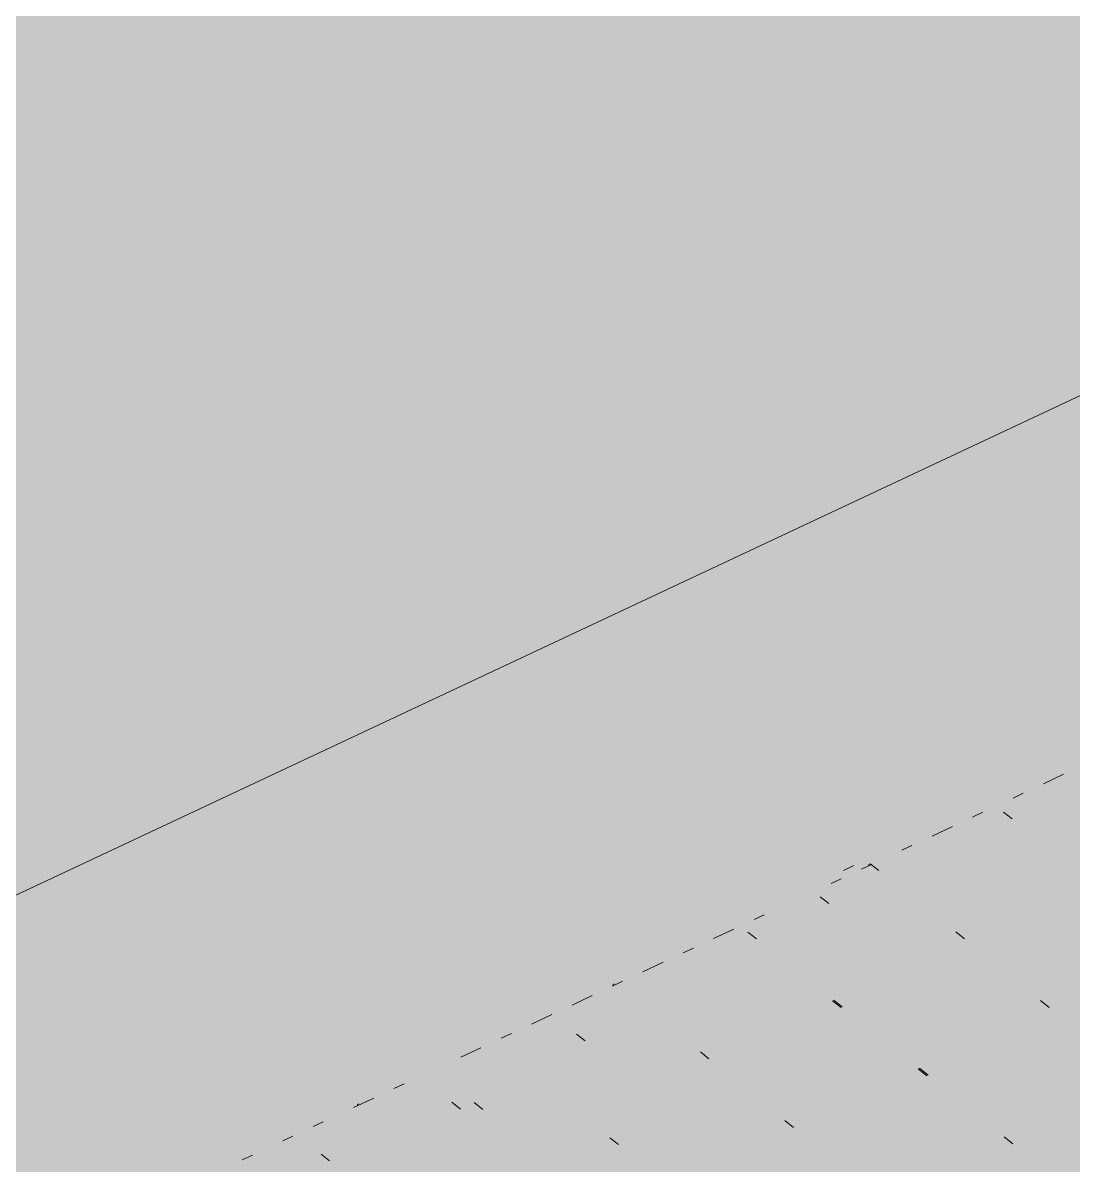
# Paper-space layout '03 3D Building and Roof' of a CAD drawing. Header units: millimetres. Extents: x 5 to 415, y 5 to 292.
# Drawn here: x 211.64 to 217.35, y 238.81 to 245.03 of the extents above; entities that cross this region are included whole.
import ezdxf

# ---------------------------------------------------------------- set-up
doc = ezdxf.new("R2010")
doc.units = ezdxf.units.MM
doc.layers.add('EXISTING', color=7, linetype='Continuous')
doc.layers.add('IMAGES', color=7, linetype='Continuous')

# ---------------------------------------------------------------- blocks, each defined once
blk = doc.blocks.new('SHEET_03')
at = {"layer": 'EXISTING', "color": 250, "lineweight": 9}
for p, q in [((199.3714, 234.5406), (220.1357, 244.2889)), ((217.1907, 240.8864), (217.3007, 240.9381)), ((217.0255, 240.8089), (217.0806, 240.8347)), ((216.8054, 240.7055), (216.8604, 240.7314)), ((217.0198, 240.6953), (216.973, 240.7324)), ((216.5852, 240.6022), (216.6953, 240.6538)), ((216.4201, 240.5246), (216.4752, 240.5505)), ((216.2, 240.4213), (216.255, 240.4471)), ((216.2392, 240.4404), (216.2408, 240.4477)), ((216.2408, 240.4477), (216.2475, 240.4508)), ((216.2942, 240.4137), (216.2475, 240.4508)), ((216.1583, 240.4409), (216.1033, 240.415)), ((216.0349, 240.3438), (216.0899, 240.3696)), ((216.0235, 240.2342), (215.9767, 240.2713)), ((215.6162, 240.1472), (215.6713, 240.1731)), ((215.3961, 240.0439), (215.5062, 240.0956)), ((215.6288, 240.0423), (215.5821, 240.0794)), ((216.7615, 240.043), (216.7148, 240.0801)), ((215.231, 239.9664), (215.286, 239.9922)), ((215.0108, 239.863), (215.1209, 239.9147)), ((214.8457, 239.7855), (214.9008, 239.8113)), ((214.8482, 239.7874), (214.8499, 239.7947)), ((214.8499, 239.7947), (214.8566, 239.7978)), ((214.6256, 239.6821), (214.7356, 239.7338)), ((216.0427, 239.7055), (216.0894, 239.6685)), ((216.0961, 239.6716), (216.0493, 239.7087)), ((217.1753, 239.7062), (217.2221, 239.6691)), ((214.4054, 239.5788), (214.5155, 239.6305)), ((214.2403, 239.5013), (214.2953, 239.5271)), ((214.6507, 239.5241), (214.6974, 239.487)), ((214.0201, 239.3979), (214.1302, 239.4496)), ((215.3705, 239.39), (215.3238, 239.4271)), ((216.5099, 239.3348), (216.5566, 239.2977)), ((216.5633, 239.3009), (216.5166, 239.3379)), ((213.6566, 239.2272), (213.7116, 239.2531)), ((213.4364, 239.1239), (213.5465, 239.1756)), ((213.4573, 239.1344), (213.4589, 239.1417)), ((213.4589, 239.1417), (213.4656, 239.1448)), ((213.9721, 239.1532), (214.0189, 239.1161)), ((214.1406, 239.1142), (214.0939, 239.1513)), ((213.2163, 239.0205), (213.2713, 239.0464)), ((215.7844, 239.0532), (215.8311, 239.0161)), ((213.0511, 238.943), (213.1062, 238.9688)), ((214.8786, 238.923), (214.8319, 238.9601)), ((216.9772, 238.9641), (217.0239, 238.927)), ((212.831, 238.8397), (212.886, 238.8655)), ((213.2597, 238.8711), (213.3064, 238.834))]:
    blk.add_line(p, q, dxfattribs=at)
at = {"layer": 'IMAGES', "color": 7}
for points in [[(161.1693, 245), (220.1583, 245), (161.1693, 245.1667), (220.1583, 245.1667)], [(161.5026, 244.8333), (219.9917, 244.8333), (161.5026, 245), (219.9917, 245)], [(161.8359, 244.6667), (219.9917, 244.6667), (161.8359, 244.8333), (219.9917, 244.8333)], [(162.1692, 244.5), (219.4918, 244.5), (162.1692, 244.6667), (219.4918, 244.6667)], [(162.6691, 244.3333), (218.9919, 244.3333), (162.6691, 244.5), (218.9919, 244.5)], [(163.0023, 244.1667), (218.6586, 244.1667), (163.0023, 244.3333), (218.6586, 244.3333)], [(163.169, 244), (218.492, 244), (163.169, 244.1667), (218.492, 244.1667)], [(163.6689, 243.8333), (218.1587, 243.8333), (163.6689, 244), (218.1587, 244)], [(164.0021, 243.6667), (217.3255, 243.6667), (164.0021, 243.8333), (217.3255, 243.8333)], [(217.3255, 243.6667), (217.4922, 243.6667), (217.3255, 243.8333), (217.4922, 243.8333)], [(164.3354, 243.5), (217.1589, 243.5), (164.3354, 243.6667), (217.1589, 243.6667)], [(217.1589, 243.5), (217.3255, 243.5), (217.1589, 243.6667), (217.3255, 243.6667)], [(217.3255, 243.5), (217.6588, 243.5), (217.3255, 243.6667), (217.6588, 243.6667)], [(164.6687, 243.3333), (216.8256, 243.3333), (164.6687, 243.5), (216.8256, 243.5)], [(216.8256, 243.3333), (217.1589, 243.3333), (216.8256, 243.5), (217.1589, 243.5)], [(217.1589, 243.3333), (217.4922, 243.3333), (217.1589, 243.5), (217.4922, 243.5)], [(165.002, 243.1667), (216.4924, 243.1667), (165.002, 243.3333), (216.4924, 243.3333)], [(216.4924, 243.1667), (216.659, 243.1667), (216.4924, 243.3333), (216.659, 243.3333)], [(216.659, 243.1667), (216.8256, 243.1667), (216.659, 243.3333), (216.8256, 243.3333)], [(216.8256, 243.1667), (216.9923, 243.1667), (216.8256, 243.3333), (216.9923, 243.3333)], [(216.9923, 243.1667), (217.4922, 243.1667), (216.9923, 243.3333), (217.4922, 243.3333)], [(165.3352, 243), (215.9924, 243), (165.3352, 243.1667), (215.9924, 243.1667)], [(215.9924, 243), (216.1591, 243), (215.9924, 243.1667), (216.1591, 243.1667)], [(216.1591, 243), (216.3257, 243), (216.1591, 243.1667), (216.3257, 243.1667)], [(216.3257, 243), (216.4924, 243), (216.3257, 243.1667), (216.4924, 243.1667)], [(216.4924, 243), (216.659, 243), (216.4924, 243.1667), (216.659, 243.1667)], [(216.659, 243), (216.9923, 243), (216.659, 243.1667), (216.9923, 243.1667)], [(216.9923, 243), (217.3255, 243), (216.9923, 243.1667), (217.3255, 243.1667)], [(217.3255, 243), (217.4922, 243), (217.3255, 243.1667), (217.4922, 243.1667)], [(165.6685, 242.8333), (215.8258, 242.8333), (165.6685, 243), (215.8258, 243)], [(215.8258, 242.8333), (215.9924, 242.8333), (215.8258, 243), (215.9924, 243)], [(215.9924, 242.8333), (216.1591, 242.8333), (215.9924, 243), (216.1591, 243)], [(216.1591, 242.8333), (216.3257, 242.8333), (216.1591, 243), (216.3257, 243)], [(216.3257, 242.8333), (216.8256, 242.8333), (216.3257, 243), (216.8256, 243)], [(216.8256, 242.8333), (216.9923, 242.8333), (216.8256, 243), (216.9923, 243)], [(216.9923, 242.8333), (217.1589, 242.8333), (216.9923, 243), (217.1589, 243)], [(217.1589, 242.8333), (217.4922, 242.8333), (217.1589, 243), (217.4922, 243)], [(166.0018, 242.6667), (215.1593, 242.6667), (166.0018, 242.8333), (215.1593, 242.8333)], [(215.1593, 242.6667), (215.3259, 242.6667), (215.1593, 242.8333), (215.3259, 242.8333)], [(215.3259, 242.6667), (215.6592, 242.6667), (215.3259, 242.8333), (215.6592, 242.8333)], [(215.6592, 242.6667), (215.8258, 242.6667), (215.6592, 242.8333), (215.8258, 242.8333)], [(215.8258, 242.6667), (215.9924, 242.6667), (215.8258, 242.8333), (215.9924, 242.8333)], [(215.9924, 242.6667), (216.1591, 242.6667), (215.9924, 242.8333), (216.1591, 242.8333)], [(216.1591, 242.6667), (216.3257, 242.6667), (216.1591, 242.8333), (216.3257, 242.8333)], [(216.3257, 242.6667), (216.4924, 242.6667), (216.3257, 242.8333), (216.4924, 242.8333)], [(216.4924, 242.6667), (216.659, 242.6667), (216.4924, 242.8333), (216.659, 242.8333)], [(216.659, 242.6667), (216.8256, 242.6667), (216.659, 242.8333), (216.8256, 242.8333)], [(216.8256, 242.6667), (217.1589, 242.6667), (216.8256, 242.8333), (217.1589, 242.8333)], [(217.1589, 242.6667), (217.3255, 242.6667), (217.1589, 242.8333), (217.3255, 242.8333)], [(217.3255, 242.6667), (217.6588, 242.6667), (217.3255, 242.8333), (217.6588, 242.8333)], [(166.335, 242.5), (215.1593, 242.5), (166.335, 242.6667), (215.1593, 242.6667)], [(215.1593, 242.3333), (215.3259, 242.3333), (215.1593, 242.6667), (215.3259, 242.6667)], [(215.3259, 242.5), (215.4925, 242.5), (215.3259, 242.6667), (215.4925, 242.6667)], [(215.4925, 242.5), (215.6592, 242.5), (215.4925, 242.6667), (215.6592, 242.6667)], [(215.6592, 242.5), (215.9924, 242.5), (215.6592, 242.6667), (215.9924, 242.6667)], [(215.9924, 242.5), (216.1591, 242.5), (215.9924, 242.6667), (216.1591, 242.6667)], [(216.1591, 242.5), (216.3257, 242.5), (216.1591, 242.6667), (216.3257, 242.6667)], [(216.3257, 242.5), (216.4924, 242.5), (216.3257, 242.6667), (216.4924, 242.6667)], [(216.4924, 242.5), (216.8256, 242.5), (216.4924, 242.6667), (216.8256, 242.6667)], [(216.8256, 242.5), (216.9923, 242.5), (216.8256, 242.6667), (216.9923, 242.6667)], [(216.9923, 242.5), (217.4922, 242.5), (216.9923, 242.6667), (217.4922, 242.6667)], [(166.6683, 242.3333), (214.826, 242.3333), (166.6683, 242.5), (214.826, 242.5)], [(214.826, 242.3333), (214.9926, 242.3333), (214.826, 242.5), (214.9926, 242.5)], [(214.9926, 242.3333), (215.1593, 242.3333), (214.9926, 242.5), (215.1593, 242.5)], [(215.3259, 242.3333), (215.4925, 242.3333), (215.3259, 242.5), (215.4925, 242.5)], [(215.4925, 242.3333), (215.9924, 242.3333), (215.4925, 242.5), (215.9924, 242.5)], [(215.9924, 242.3333), (216.1591, 242.3333), (215.9924, 242.5), (216.1591, 242.5)], [(216.1591, 242.3333), (216.4924, 242.3333), (216.1591, 242.5), (216.4924, 242.5)], [(216.4924, 242.3333), (216.659, 242.3333), (216.4924, 242.5), (216.659, 242.5)], [(216.659, 242.3333), (216.9923, 242.3333), (216.659, 242.5), (216.9923, 242.5)], [(216.9923, 242.3333), (217.1589, 242.3333), (216.9923, 242.5), (217.1589, 242.5)], [(217.1589, 242.3333), (217.3255, 242.3333), (217.1589, 242.5), (217.3255, 242.5)], [(217.3255, 242.1667), (217.4922, 242.1667), (217.3255, 242.5), (217.4922, 242.5)], [(167.0016, 242.1667), (214.1595, 242.1667), (167.0016, 242.3333), (214.1595, 242.3333)], [(214.1595, 242.1667), (214.3261, 242.1667), (214.1595, 242.3333), (214.3261, 242.3333)], [(214.3261, 242.1667), (214.4927, 242.1667), (214.3261, 242.3333), (214.4927, 242.3333)], [(214.4927, 242.1667), (214.6594, 242.1667), (214.4927, 242.3333), (214.6594, 242.3333)], [(214.6594, 242.1667), (214.826, 242.1667), (214.6594, 242.3333), (214.826, 242.3333)], [(214.826, 242.1667), (214.9926, 242.1667), (214.826, 242.3333), (214.9926, 242.3333)], [(214.9926, 242.1667), (215.1593, 242.1667), (214.9926, 242.3333), (215.1593, 242.3333)], [(215.1593, 242.1667), (215.3259, 242.1667), (215.1593, 242.3333), (215.3259, 242.3333)], [(215.3259, 242.1667), (215.4925, 242.1667), (215.3259, 242.3333), (215.4925, 242.3333)], [(215.4925, 242.1667), (215.6592, 242.1667), (215.4925, 242.3333), (215.6592, 242.3333)], [(215.6592, 242.1667), (215.8258, 242.1667), (215.6592, 242.3333), (215.8258, 242.3333)], [(215.8258, 242.1667), (216.1591, 242.1667), (215.8258, 242.3333), (216.1591, 242.3333)], [(216.1591, 242.1667), (216.4924, 242.1667), (216.1591, 242.3333), (216.4924, 242.3333)], [(216.4924, 242.1667), (216.659, 242.1667), (216.4924, 242.3333), (216.659, 242.3333)], [(216.659, 242.1667), (216.9923, 242.1667), (216.659, 242.3333), (216.9923, 242.3333)], [(216.9923, 242.1667), (217.1589, 242.1667), (216.9923, 242.3333), (217.1589, 242.3333)], [(217.1589, 242.1667), (217.3255, 242.1667), (217.1589, 242.3333), (217.3255, 242.3333)], [(167.3349, 242), (213.8262, 242), (167.3349, 242.1667), (213.8262, 242.1667)], [(213.8262, 242), (214.1595, 242), (213.8262, 242.1667), (214.1595, 242.1667)], [(214.1595, 242), (214.3261, 242), (214.1595, 242.1667), (214.3261, 242.1667)], [(214.3261, 242), (214.4927, 242), (214.3261, 242.1667), (214.4927, 242.1667)], [(214.4927, 242), (214.6594, 242), (214.4927, 242.1667), (214.6594, 242.1667)], [(214.6594, 242), (214.9926, 242), (214.6594, 242.1667), (214.9926, 242.1667)], [(214.9926, 242), (215.1593, 242), (214.9926, 242.1667), (215.1593, 242.1667)], [(215.1593, 242), (215.3259, 242), (215.1593, 242.1667), (215.3259, 242.1667)], [(215.3259, 242), (215.4925, 242), (215.3259, 242.1667), (215.4925, 242.1667)], [(215.4925, 242), (215.8258, 242), (215.4925, 242.1667), (215.8258, 242.1667)], [(215.8258, 242), (215.9924, 242), (215.8258, 242.1667), (215.9924, 242.1667)], [(215.9924, 242), (216.3257, 242), (215.9924, 242.1667), (216.3257, 242.1667)], [(216.3257, 242), (216.8256, 242), (216.3257, 242.1667), (216.8256, 242.1667)], [(216.8256, 242), (216.9923, 242), (216.8256, 242.1667), (216.9923, 242.1667)], [(216.9923, 242), (217.3255, 242), (216.9923, 242.1667), (217.3255, 242.1667)], [(217.3255, 242), (217.4922, 242), (217.3255, 242.1667), (217.4922, 242.1667)], [(167.6681, 241.8333), (213.6595, 241.8333), (167.6681, 242), (213.6595, 242)], [(213.6595, 241.8333), (213.9928, 241.8333), (213.6595, 242), (213.9928, 242)], [(213.9928, 241.8333), (214.1595, 241.8333), (213.9928, 242), (214.1595, 242)], [(214.1595, 241.8333), (214.6594, 241.8333), (214.1595, 242), (214.6594, 242)], [(214.6594, 241.8333), (214.826, 241.8333), (214.6594, 242), (214.826, 242)], [(214.826, 241.8333), (214.9926, 241.8333), (214.826, 242), (214.9926, 242)], [(214.9926, 241.8333), (215.1593, 241.8333), (214.9926, 242), (215.1593, 242)], [(215.1593, 241.8333), (215.3259, 241.8333), (215.1593, 242), (215.3259, 242)], [(215.3259, 241.8333), (215.4925, 241.8333), (215.3259, 242), (215.4925, 242)], [(215.4925, 241.8333), (215.6592, 241.8333), (215.4925, 242), (215.6592, 242)], [(215.6592, 241.8333), (215.9924, 241.8333), (215.6592, 242), (215.9924, 242)], [(215.9924, 241.8333), (216.3257, 241.8333), (215.9924, 242), (216.3257, 242)], [(216.3257, 241.8333), (216.4924, 241.8333), (216.3257, 242), (216.4924, 242)], [(216.4924, 241.8333), (216.659, 241.8333), (216.4924, 242), (216.659, 242)], [(216.659, 241.8333), (216.8256, 241.8333), (216.659, 242), (216.8256, 242)], [(216.8256, 241.8333), (218.8253, 241.8333), (216.8256, 242), (218.8253, 242)], [(168.0014, 241.6667), (213.1596, 241.6667), (168.0014, 241.8333), (213.1596, 241.8333)], [(213.1596, 241.6667), (213.3263, 241.6667), (213.1596, 241.8333), (213.3263, 241.8333)], [(213.3263, 241.6667), (213.4929, 241.6667), (213.3263, 241.8333), (213.4929, 241.8333)], [(213.4929, 241.6667), (213.6595, 241.6667), (213.4929, 241.8333), (213.6595, 241.8333)], [(213.6595, 241.6667), (213.8262, 241.6667), (213.6595, 241.8333), (213.8262, 241.8333)], [(213.8262, 241.6667), (214.3261, 241.6667), (213.8262, 241.8333), (214.3261, 241.8333)], [(214.3261, 241.6667), (214.4927, 241.6667), (214.3261, 241.8333), (214.4927, 241.8333)], [(214.4927, 241.6667), (214.6594, 241.6667), (214.4927, 241.8333), (214.6594, 241.8333)], [(214.6594, 241.6667), (214.826, 241.6667), (214.6594, 241.8333), (214.826, 241.8333)], [(214.826, 241.6667), (214.9926, 241.6667), (214.826, 241.8333), (214.9926, 241.8333)], [(214.9926, 241.6667), (215.3259, 241.6667), (214.9926, 241.8333), (215.3259, 241.8333)], [(215.3259, 241.6667), (215.4925, 241.6667), (215.3259, 241.8333), (215.4925, 241.8333)], [(215.4925, 241.6667), (215.9924, 241.6667), (215.4925, 241.8333), (215.9924, 241.8333)], [(215.9924, 241.6667), (216.1591, 241.6667), (215.9924, 241.8333), (216.1591, 241.8333)], [(216.1591, 241.6667), (216.3257, 241.6667), (216.1591, 241.8333), (216.3257, 241.8333)], [(216.3257, 241.6667), (216.4924, 241.6667), (216.3257, 241.8333), (216.4924, 241.8333)], [(216.4924, 241.6667), (216.659, 241.6667), (216.4924, 241.8333), (216.659, 241.8333)], [(216.659, 241.6667), (218.492, 241.6667), (216.659, 241.8333), (218.492, 241.8333)], [(168.3347, 241.5), (212.8264, 241.5), (168.3347, 241.6667), (212.8264, 241.6667)], [(212.8264, 241.5), (212.993, 241.5), (212.8264, 241.6667), (212.993, 241.6667)], [(212.993, 241.5), (213.1596, 241.5), (212.993, 241.6667), (213.1596, 241.6667)], [(213.1596, 241.5), (213.3263, 241.5), (213.1596, 241.6667), (213.3263, 241.6667)], [(213.3263, 241.5), (213.8262, 241.5), (213.3263, 241.6667), (213.8262, 241.6667)], [(213.8262, 241.5), (214.1595, 241.5), (213.8262, 241.6667), (214.1595, 241.6667)], [(214.1595, 241.5), (214.3261, 241.5), (214.1595, 241.6667), (214.3261, 241.6667)], [(214.3261, 241.5), (214.826, 241.5), (214.3261, 241.6667), (214.826, 241.6667)], [(214.826, 241.5), (214.9926, 241.5), (214.826, 241.6667), (214.9926, 241.6667)], [(214.9926, 241.5), (215.1593, 241.5), (214.9926, 241.6667), (215.1593, 241.6667)], [(215.1593, 241.5), (215.4925, 241.5), (215.1593, 241.6667), (215.4925, 241.6667)], [(215.4925, 241.5), (215.6592, 241.5), (215.4925, 241.6667), (215.6592, 241.6667)], [(215.6592, 241.5), (215.9924, 241.5), (215.6592, 241.6667), (215.9924, 241.6667)], [(215.9924, 241.5), (216.1591, 241.5), (215.9924, 241.6667), (216.1591, 241.6667)], [(216.1591, 241.5), (217.9921, 241.5), (216.1591, 241.6667), (217.9921, 241.6667)], [(168.6679, 241.3333), (212.6597, 241.3333), (168.6679, 241.5), (212.6597, 241.5)], [(212.6597, 241.3333), (212.8264, 241.3333), (212.6597, 241.5), (212.8264, 241.5)], [(212.8264, 241.3333), (212.993, 241.3333), (212.8264, 241.5), (212.993, 241.5)], [(212.993, 241.3333), (213.1596, 241.3333), (212.993, 241.5), (213.1596, 241.5)], [(213.1596, 241.3333), (213.8262, 241.3333), (213.1596, 241.5), (213.8262, 241.5)], [(213.8262, 241.3333), (213.9928, 241.3333), (213.8262, 241.5), (213.9928, 241.5)], [(213.9928, 241.3333), (214.3261, 241.3333), (213.9928, 241.5), (214.3261, 241.5)], [(214.3261, 241.3333), (214.4927, 241.3333), (214.3261, 241.5), (214.4927, 241.5)], [(214.4927, 241.3333), (214.826, 241.3333), (214.4927, 241.5), (214.826, 241.5)], [(214.826, 241.3333), (215.1593, 241.3333), (214.826, 241.5), (215.1593, 241.5)], [(215.1593, 241.3333), (215.4925, 241.3333), (215.1593, 241.5), (215.4925, 241.5)], [(215.4925, 241.3333), (215.6592, 241.3333), (215.4925, 241.5), (215.6592, 241.5)], [(215.6592, 241.3333), (215.9924, 241.3333), (215.6592, 241.5), (215.9924, 241.5)], [(215.9924, 241.3333), (217.6588, 241.3333), (215.9924, 241.5), (217.6588, 241.5)], [(169.0012, 241.1667), (212.4931, 241.1667), (169.0012, 241.3333), (212.4931, 241.3333)], [(212.4931, 241.1667), (212.6597, 241.1667), (212.4931, 241.3333), (212.6597, 241.3333)], [(212.6597, 241.1667), (212.8264, 241.1667), (212.6597, 241.3333), (212.8264, 241.3333)], [(212.8264, 241.1667), (212.993, 241.1667), (212.8264, 241.3333), (212.993, 241.3333)], [(212.993, 241.1667), (213.1596, 241.1667), (212.993, 241.3333), (213.1596, 241.3333)], [(213.1596, 241.1667), (213.3263, 241.1667), (213.1596, 241.3333), (213.3263, 241.3333)], [(213.3263, 241.1667), (213.4929, 241.1667), (213.3263, 241.3333), (213.4929, 241.3333)], [(213.4929, 241.1667), (213.6595, 241.1667), (213.4929, 241.3333), (213.6595, 241.3333)], [(213.6595, 241.1667), (213.9928, 241.1667), (213.6595, 241.3333), (213.9928, 241.3333)], [(213.9928, 241.1667), (214.1595, 241.1667), (213.9928, 241.3333), (214.1595, 241.3333)], [(214.1595, 241.1667), (214.4927, 241.1667), (214.1595, 241.3333), (214.4927, 241.3333)], [(214.4927, 241.1667), (215.1593, 241.1667), (214.4927, 241.3333), (215.1593, 241.3333)], [(215.1593, 241.1667), (215.3259, 241.1667), (215.1593, 241.3333), (215.3259, 241.3333)], [(215.3259, 241.1667), (215.4925, 241.1667), (215.3259, 241.3333), (215.4925, 241.3333)], [(215.4925, 241.1667), (217.3255, 241.1667), (215.4925, 241.3333), (217.3255, 241.3333)], [(217.3255, 241.1667), (217.4922, 241.1667), (217.3255, 241.3333), (217.4922, 241.3333)], [(169.5011, 241), (212.1598, 241), (169.5011, 241.1667), (212.1598, 241.1667)], [(212.1598, 241), (212.3265, 241), (212.1598, 241.1667), (212.3265, 241.1667)], [(212.3265, 241), (212.4931, 241), (212.3265, 241.1667), (212.4931, 241.1667)], [(212.4931, 241), (212.8264, 241), (212.4931, 241.1667), (212.8264, 241.1667)], [(212.8264, 241), (212.993, 241), (212.8264, 241.1667), (212.993, 241.1667)], [(212.993, 241), (213.1596, 241), (212.993, 241.1667), (213.1596, 241.1667)], [(213.1596, 241), (213.3263, 241), (213.1596, 241.1667), (213.3263, 241.1667)], [(213.3263, 241), (213.6595, 241), (213.3263, 241.1667), (213.6595, 241.1667)], [(213.6595, 241), (213.8262, 241), (213.6595, 241.1667), (213.8262, 241.1667)], [(213.8262, 241), (214.3261, 241), (213.8262, 241.1667), (214.3261, 241.1667)], [(214.3261, 241), (214.4927, 241), (214.3261, 241.1667), (214.4927, 241.1667)], [(214.4927, 241), (214.6594, 241), (214.4927, 241.1667), (214.6594, 241.1667)], [(214.6594, 241), (214.9926, 241), (214.6594, 241.1667), (214.9926, 241.1667)], [(214.9926, 241), (215.1593, 241), (214.9926, 241.1667), (215.1593, 241.1667)], [(215.1593, 241), (216.9923, 241), (215.1593, 241.1667), (216.9923, 241.1667)], [(216.9923, 241), (217.1589, 241), (216.9923, 241.1667), (217.1589, 241.1667)], [(217.1589, 241), (217.3255, 241), (217.1589, 241.1667), (217.3255, 241.1667)], [(217.3255, 241), (217.4922, 241), (217.3255, 241.1667), (217.4922, 241.1667)], [(169.6678, 240.8333), (211.8266, 240.8333), (169.6678, 241), (211.8266, 241)], [(211.8266, 240.8333), (211.9932, 240.8333), (211.8266, 241), (211.9932, 241)], [(211.9932, 240.8333), (212.1598, 240.8333), (211.9932, 241), (212.1598, 241)], [(212.1598, 240.8333), (212.4931, 240.8333), (212.1598, 241), (212.4931, 241)], [(212.4931, 240.8333), (212.6597, 240.8333), (212.4931, 241), (212.6597, 241)], [(212.6597, 240.8333), (212.8264, 240.8333), (212.6597, 241), (212.8264, 241)], [(212.8264, 240.8333), (212.993, 240.8333), (212.8264, 241), (212.993, 241)], [(212.993, 240.8333), (213.3263, 240.8333), (212.993, 241), (213.3263, 241)], [(213.3263, 240.8333), (213.4929, 240.8333), (213.3263, 241), (213.4929, 241)], [(213.4929, 240.8333), (213.6595, 240.8333), (213.4929, 241), (213.6595, 241)], [(213.6595, 240.8333), (213.8262, 240.8333), (213.6595, 241), (213.8262, 241)], [(213.8262, 240.8333), (214.3261, 240.8333), (213.8262, 241), (214.3261, 241)], [(214.3261, 240.8333), (214.4927, 240.8333), (214.3261, 241), (214.4927, 241)], [(214.4927, 240.8333), (214.6594, 240.8333), (214.4927, 241), (214.6594, 241)], [(214.6594, 240.8333), (214.9926, 240.8333), (214.6594, 241), (214.9926, 241)], [(214.9926, 240.8333), (216.8256, 240.8333), (214.9926, 241), (216.8256, 241)], [(216.8256, 240.8333), (216.9923, 240.8333), (216.8256, 241), (216.9923, 241)], [(216.9923, 240.8333), (217.1589, 240.8333), (216.9923, 241), (217.1589, 241)], [(217.1589, 240.8333), (217.3255, 240.8333), (217.1589, 241), (217.3255, 241)], [(217.3255, 240.6667), (217.4922, 240.6667), (217.3255, 241), (217.4922, 241)], [(211.4933, 240.6667), (211.6599, 240.6667), (211.4933, 240.8333), (211.6599, 240.8333)], [(211.6599, 240.6667), (211.8266, 240.6667), (211.6599, 240.8333), (211.8266, 240.8333)], [(211.8266, 240.6667), (212.1598, 240.6667), (211.8266, 240.8333), (212.1598, 240.8333)], [(212.1598, 240.6667), (212.3265, 240.6667), (212.1598, 240.8333), (212.3265, 240.8333)], [(212.3265, 240.6667), (212.4931, 240.6667), (212.3265, 240.8333), (212.4931, 240.8333)], [(212.4931, 240.6667), (212.6597, 240.6667), (212.4931, 240.8333), (212.6597, 240.8333)], [(212.6597, 240.6667), (212.993, 240.6667), (212.6597, 240.8333), (212.993, 240.8333)], [(212.993, 240.6667), (213.1596, 240.6667), (212.993, 240.8333), (213.1596, 240.8333)], [(213.1596, 240.6667), (213.4929, 240.6667), (213.1596, 240.8333), (213.4929, 240.8333)], [(213.4929, 240.6667), (213.8262, 240.6667), (213.4929, 240.8333), (213.8262, 240.8333)], [(213.8262, 240.6667), (213.9928, 240.6667), (213.8262, 240.8333), (213.9928, 240.8333)], [(213.9928, 240.6667), (214.3261, 240.6667), (213.9928, 240.8333), (214.3261, 240.8333)], [(214.3261, 240.6667), (216.1591, 240.6667), (214.3261, 240.8333), (216.1591, 240.8333)], [(216.1591, 240.6667), (216.3257, 240.6667), (216.1591, 240.8333), (216.3257, 240.8333)], [(216.3257, 240.6667), (216.659, 240.6667), (216.3257, 240.8333), (216.659, 240.8333)], [(216.659, 240.6667), (216.8256, 240.6667), (216.659, 240.8333), (216.8256, 240.8333)], [(216.8256, 240.6667), (216.9923, 240.6667), (216.8256, 240.8333), (216.9923, 240.8333)], [(216.9923, 240.6667), (217.3255, 240.6667), (216.9923, 240.8333), (217.3255, 240.8333)], [(211.4933, 240.5), (211.8266, 240.5), (211.4933, 240.6667), (211.8266, 240.6667)], [(211.8266, 240.5), (211.9932, 240.5), (211.8266, 240.6667), (211.9932, 240.6667)], [(211.9932, 240.5), (212.1598, 240.5), (211.9932, 240.6667), (212.1598, 240.6667)], [(212.1598, 240.5), (212.3265, 240.5), (212.1598, 240.6667), (212.3265, 240.6667)], [(212.3265, 240.5), (212.6597, 240.5), (212.3265, 240.6667), (212.6597, 240.6667)], [(212.6597, 240.5), (212.8264, 240.5), (212.6597, 240.6667), (212.8264, 240.6667)], [(212.8264, 240.5), (212.993, 240.5), (212.8264, 240.6667), (212.993, 240.6667)], [(212.993, 240.5), (213.4929, 240.5), (212.993, 240.6667), (213.4929, 240.6667)], [(213.4929, 240.5), (213.6595, 240.5), (213.4929, 240.6667), (213.6595, 240.6667)], [(213.6595, 240.5), (213.8262, 240.5), (213.6595, 240.6667), (213.8262, 240.6667)], [(213.8262, 240.5), (213.9928, 240.5), (213.8262, 240.6667), (213.9928, 240.6667)], [(213.9928, 240.5), (214.3261, 240.5), (213.9928, 240.6667), (214.3261, 240.6667)], [(214.3261, 240.5), (215.9924, 240.5), (214.3261, 240.6667), (215.9924, 240.6667)], [(215.9924, 240.5), (216.1591, 240.5), (215.9924, 240.6667), (216.1591, 240.6667)], [(216.1591, 240.5), (216.3257, 240.5), (216.1591, 240.6667), (216.3257, 240.6667)], [(216.3257, 240.5), (216.4924, 240.5), (216.3257, 240.6667), (216.4924, 240.6667)], [(216.4924, 240.5), (216.659, 240.5), (216.4924, 240.6667), (216.659, 240.6667)], [(216.659, 240.5), (218.6586, 240.5), (216.659, 240.6667), (218.6586, 240.6667)], [(211.4933, 240.3333), (211.6599, 240.3333), (211.4933, 240.5), (211.6599, 240.5)], [(211.6599, 240.3333), (211.8266, 240.3333), (211.6599, 240.5), (211.8266, 240.5)], [(211.8266, 240.3333), (211.9932, 240.3333), (211.8266, 240.5), (211.9932, 240.5)], [(211.9932, 240.3333), (212.1598, 240.3333), (211.9932, 240.5), (212.1598, 240.5)], [(212.1598, 240.3333), (212.3265, 240.3333), (212.1598, 240.5), (212.3265, 240.5)], [(212.3265, 240.3333), (212.4931, 240.3333), (212.3265, 240.5), (212.4931, 240.5)], [(212.4931, 240.3333), (212.6597, 240.3333), (212.4931, 240.5), (212.6597, 240.5)], [(212.6597, 240.3333), (213.1596, 240.3333), (212.6597, 240.5), (213.1596, 240.5)], [(213.1596, 240.3333), (213.3263, 240.3333), (213.1596, 240.5), (213.3263, 240.5)], [(213.3263, 240.3333), (213.4929, 240.3333), (213.3263, 240.5), (213.4929, 240.5)], [(213.4929, 240.3333), (213.6595, 240.3333), (213.4929, 240.5), (213.6595, 240.5)], [(213.6595, 240.3333), (215.6592, 240.3333), (213.6595, 240.5), (215.6592, 240.5)], [(215.6592, 240.3333), (215.8258, 240.3333), (215.6592, 240.5), (215.8258, 240.5)], [(215.8258, 240.3333), (215.9924, 240.3333), (215.8258, 240.5), (215.9924, 240.5)], [(215.9924, 240.3333), (216.1591, 240.3333), (215.9924, 240.5), (216.1591, 240.5)], [(216.1591, 240.3333), (216.4924, 240.3333), (216.1591, 240.5), (216.4924, 240.5)], [(216.4924, 240.3333), (217.8254, 240.3333), (216.4924, 240.5), (217.8254, 240.5)], [(211.4933, 240.1667), (211.8266, 240.1667), (211.4933, 240.3333), (211.8266, 240.3333)], [(211.8266, 240.1667), (211.9932, 240.1667), (211.8266, 240.3333), (211.9932, 240.3333)], [(211.9932, 240.1667), (212.4931, 240.1667), (211.9932, 240.3333), (212.4931, 240.3333)], [(212.4931, 240.1667), (212.8264, 240.1667), (212.4931, 240.3333), (212.8264, 240.3333)], [(212.8264, 240.1667), (212.993, 240.1667), (212.8264, 240.3333), (212.993, 240.3333)], [(212.993, 240.1667), (213.1596, 240.1667), (212.993, 240.3333), (213.1596, 240.3333)], [(213.1596, 240.1667), (213.3263, 240.1667), (213.1596, 240.3333), (213.3263, 240.3333)], [(213.3263, 240.1667), (215.3259, 240.1667), (213.3263, 240.3333), (215.3259, 240.3333)], [(215.3259, 240.1667), (215.4925, 240.1667), (215.3259, 240.3333), (215.4925, 240.3333)], [(215.4925, 240.1667), (215.6592, 240.1667), (215.4925, 240.3333), (215.6592, 240.3333)], [(215.6592, 240.1667), (215.8258, 240.1667), (215.6592, 240.3333), (215.8258, 240.3333)], [(215.8258, 240.1667), (215.9924, 240.1667), (215.8258, 240.3333), (215.9924, 240.3333)], [(215.9924, 240.1667), (216.3257, 240.1667), (215.9924, 240.3333), (216.3257, 240.3333)], [(216.3257, 240.1667), (216.659, 240.1667), (216.3257, 240.3333), (216.659, 240.3333)], [(216.659, 240.1667), (216.9923, 240.1667), (216.659, 240.3333), (216.9923, 240.3333)], [(216.9923, 240.1667), (217.1589, 240.1667), (216.9923, 240.3333), (217.1589, 240.3333)], [(217.1589, 240.1667), (218.492, 240.1667), (217.1589, 240.3333), (218.492, 240.3333)], [(211.16, 240), (211.6599, 240), (211.16, 240.1667), (211.6599, 240.1667)], [(211.6599, 240), (211.9932, 240), (211.6599, 240.1667), (211.9932, 240.1667)], [(211.9932, 240), (212.1598, 240), (211.9932, 240.1667), (212.1598, 240.1667)], [(212.1598, 240), (212.3265, 240), (212.1598, 240.1667), (212.3265, 240.1667)], [(212.3265, 240), (212.6597, 240), (212.3265, 240.1667), (212.6597, 240.1667)], [(212.6597, 239.8333), (212.8264, 239.8333), (212.6597, 240.1667), (212.8264, 240.1667)], [(212.8264, 240), (214.826, 240), (212.8264, 240.1667), (214.826, 240.1667)], [(214.826, 240), (214.9926, 240), (214.826, 240.1667), (214.9926, 240.1667)], [(214.9926, 240), (215.1593, 240), (214.9926, 240.1667), (215.1593, 240.1667)], [(215.1593, 240), (215.3259, 240), (215.1593, 240.1667), (215.3259, 240.1667)], [(215.3259, 240), (215.4925, 240), (215.3259, 240.1667), (215.4925, 240.1667)], [(215.4925, 240), (215.6592, 240), (215.4925, 240.1667), (215.6592, 240.1667)], [(215.6592, 240), (215.9924, 240), (215.6592, 240.1667), (215.9924, 240.1667)], [(215.9924, 240), (216.1591, 240), (215.9924, 240.1667), (216.1591, 240.1667)], [(216.1591, 240), (217.6588, 240), (216.1591, 240.1667), (217.6588, 240.1667)], [(211.3266, 239.8333), (211.6599, 239.8333), (211.3266, 240), (211.6599, 240)], [(211.6599, 239.8333), (211.9932, 239.8333), (211.6599, 240), (211.9932, 240)], [(211.9932, 239.8333), (212.3265, 239.8333), (211.9932, 240), (212.3265, 240)], [(212.3265, 239.8333), (212.6597, 239.8333), (212.3265, 240), (212.6597, 240)], [(212.8264, 239.8333), (214.4927, 239.8333), (212.8264, 240), (214.4927, 240)], [(214.4927, 239.8333), (214.6594, 239.8333), (214.4927, 240), (214.6594, 240)], [(214.6594, 239.8333), (214.826, 239.8333), (214.6594, 240), (214.826, 240)], [(214.826, 239.8333), (214.9926, 239.8333), (214.826, 240), (214.9926, 240)], [(214.9926, 239.8333), (215.3259, 239.8333), (214.9926, 240), (215.3259, 240)], [(215.3259, 239.8333), (215.8258, 239.8333), (215.3259, 240), (215.8258, 240)], [(215.8258, 239.8333), (215.9924, 239.8333), (215.8258, 240), (215.9924, 240)], [(215.9924, 239.8333), (216.1591, 239.8333), (215.9924, 240), (216.1591, 240)], [(216.1591, 239.8333), (216.659, 239.8333), (216.1591, 240), (216.659, 240)], [(216.659, 239.8333), (216.8256, 239.8333), (216.659, 240), (216.8256, 240)], [(216.8256, 239.8333), (216.9923, 239.8333), (216.8256, 240), (216.9923, 240)], [(216.9923, 239.8333), (217.4922, 239.8333), (216.9923, 240), (217.4922, 240)], [(211.16, 239.6667), (211.8266, 239.6667), (211.16, 239.8333), (211.8266, 239.8333)], [(211.8266, 239.6667), (211.9932, 239.6667), (211.8266, 239.8333), (211.9932, 239.8333)], [(211.9932, 239.6667), (212.1598, 239.6667), (211.9932, 239.8333), (212.1598, 239.8333)], [(212.1598, 239.6667), (212.3265, 239.6667), (212.1598, 239.8333), (212.3265, 239.8333)], [(212.3265, 239.6667), (212.4931, 239.6667), (212.3265, 239.8333), (212.4931, 239.8333)], [(212.4931, 239.6667), (214.1595, 239.6667), (212.4931, 239.8333), (214.1595, 239.8333)], [(214.1595, 239.6667), (214.3261, 239.6667), (214.1595, 239.8333), (214.3261, 239.8333)], [(214.3261, 239.6667), (214.4927, 239.6667), (214.3261, 239.8333), (214.4927, 239.8333)], [(214.4927, 239.6667), (214.6594, 239.6667), (214.4927, 239.8333), (214.6594, 239.8333)], [(214.6594, 239.6667), (214.826, 239.6667), (214.6594, 239.8333), (214.826, 239.8333)], [(214.826, 239.6667), (216.3257, 239.6667), (214.826, 239.8333), (216.3257, 239.8333)], [(216.3257, 239.6667), (216.4924, 239.6667), (216.3257, 239.8333), (216.4924, 239.8333)], [(216.4924, 239.6667), (216.659, 239.6667), (216.4924, 239.8333), (216.659, 239.8333)], [(216.659, 239.6667), (217.3255, 239.6667), (216.659, 239.8333), (217.3255, 239.8333)], [(217.3255, 239.6667), (217.4922, 239.6667), (217.3255, 239.8333), (217.4922, 239.8333)], [(211.4933, 239.5), (211.8266, 239.5), (211.4933, 239.6667), (211.8266, 239.6667)], [(211.8266, 239.5), (211.9932, 239.5), (211.8266, 239.6667), (211.9932, 239.6667)], [(211.9932, 239.5), (213.6595, 239.5), (211.9932, 239.6667), (213.6595, 239.6667)], [(213.6595, 239.5), (213.9928, 239.5), (213.6595, 239.6667), (213.9928, 239.6667)], [(213.9928, 239.5), (214.1595, 239.5), (213.9928, 239.6667), (214.1595, 239.6667)], [(214.1595, 239.5), (214.3261, 239.5), (214.1595, 239.6667), (214.3261, 239.6667)], [(214.3261, 239.5), (214.4927, 239.5), (214.3261, 239.6667), (214.4927, 239.6667)], [(214.4927, 239.5), (216.4924, 239.5), (214.4927, 239.6667), (216.4924, 239.6667)], [(216.4924, 239.5), (216.9923, 239.5), (216.4924, 239.6667), (216.9923, 239.6667)], [(216.9923, 239.5), (217.1589, 239.5), (216.9923, 239.6667), (217.1589, 239.6667)], [(217.1589, 239.5), (217.4922, 239.5), (217.1589, 239.6667), (217.4922, 239.6667)], [(211.4933, 239.3333), (211.8266, 239.3333), (211.4933, 239.5), (211.8266, 239.5)], [(211.8266, 239.3333), (213.4929, 239.3333), (211.8266, 239.5), (213.4929, 239.5)], [(213.4929, 239.3333), (213.6595, 239.3333), (213.4929, 239.5), (213.6595, 239.5)], [(213.6595, 239.3333), (213.8262, 239.3333), (213.6595, 239.5), (213.8262, 239.5)], [(213.8262, 239.3333), (213.9928, 239.3333), (213.8262, 239.5), (213.9928, 239.5)], [(213.9928, 239.3333), (214.1595, 239.3333), (213.9928, 239.5), (214.1595, 239.5)], [(214.1595, 239.3333), (214.6594, 239.3333), (214.1595, 239.5), (214.6594, 239.5)], [(214.6594, 239.3333), (214.9926, 239.3333), (214.6594, 239.5), (214.9926, 239.5)], [(214.9926, 239.3333), (216.1591, 239.3333), (214.9926, 239.5), (216.1591, 239.5)], [(216.1591, 239.3333), (216.3257, 239.3333), (216.1591, 239.5), (216.3257, 239.5)], [(216.3257, 239.3333), (216.8256, 239.3333), (216.3257, 239.5), (216.8256, 239.5)], [(216.8256, 239.3333), (216.9923, 239.3333), (216.8256, 239.5), (216.9923, 239.5)], [(216.9923, 239.3333), (217.1589, 239.3333), (216.9923, 239.5), (217.1589, 239.5)], [(217.1589, 239.3333), (219.1585, 239.3333), (217.1589, 239.5), (219.1585, 239.5)], [(210.9934, 239.1667), (212.993, 239.1667), (210.9934, 239.3333), (212.993, 239.3333)], [(212.993, 239.1667), (213.1596, 239.1667), (212.993, 239.3333), (213.1596, 239.3333)], [(213.1596, 239.1667), (213.3263, 239.1667), (213.1596, 239.3333), (213.3263, 239.3333)], [(213.3263, 239.1667), (213.4929, 239.1667), (213.3263, 239.3333), (213.4929, 239.3333)], [(213.4929, 239.1667), (213.6595, 239.1667), (213.4929, 239.3333), (213.6595, 239.3333)], [(213.6595, 239.1667), (213.8262, 239.1667), (213.6595, 239.3333), (213.8262, 239.3333)], [(213.8262, 239.1667), (215.3259, 239.1667), (213.8262, 239.3333), (215.3259, 239.3333)], [(215.3259, 239.1667), (215.4925, 239.1667), (215.3259, 239.3333), (215.4925, 239.3333)], [(215.4925, 239.1667), (216.9923, 239.1667), (215.4925, 239.3333), (216.9923, 239.3333)], [(216.9923, 239.1667), (217.3255, 239.1667), (216.9923, 239.3333), (217.3255, 239.3333)], [(217.3255, 239.1667), (217.6588, 239.1667), (217.3255, 239.3333), (217.6588, 239.3333)], [(210.8267, 239), (212.8264, 239), (210.8267, 239.1667), (212.8264, 239.1667)], [(212.8264, 239), (212.993, 239), (212.8264, 239.1667), (212.993, 239.1667)], [(212.993, 239), (213.1596, 239), (212.993, 239.1667), (213.1596, 239.1667)], [(213.1596, 239), (213.3263, 239), (213.1596, 239.1667), (213.3263, 239.1667)], [(213.3263, 239), (213.6595, 239), (213.3263, 239.1667), (213.6595, 239.1667)], [(213.6595, 239), (214.1595, 239), (213.6595, 239.1667), (214.1595, 239.1667)], [(214.1595, 239), (214.3261, 239), (214.1595, 239.1667), (214.3261, 239.1667)], [(214.3261, 239), (214.4927, 239), (214.3261, 239.1667), (214.4927, 239.1667)], [(214.4927, 239), (214.6594, 239), (214.4927, 239.1667), (214.6594, 239.1667)], [(214.6594, 239), (215.1593, 239), (214.6594, 239.1667), (215.1593, 239.1667)], [(215.1593, 239), (215.3259, 239), (215.1593, 239.1667), (215.3259, 239.1667)], [(215.3259, 239), (217.1589, 239), (215.3259, 239.1667), (217.1589, 239.1667)], [(217.1589, 239), (217.3255, 239), (217.1589, 239.1667), (217.3255, 239.1667)], [(217.3255, 239), (217.4922, 239), (217.3255, 239.1667), (217.4922, 239.1667)], [(210.4935, 238.8333), (212.4931, 238.8333), (210.4935, 239), (212.4931, 239)], [(212.4931, 238.8333), (212.6597, 238.8333), (212.4931, 239), (212.6597, 239)], [(212.6597, 238.8333), (212.8264, 238.8333), (212.6597, 239), (212.8264, 239)], [(212.8264, 238.8333), (212.993, 238.8333), (212.8264, 239), (212.993, 239)], [(212.993, 238.8333), (213.1596, 238.8333), (212.993, 239), (213.1596, 239)], [(213.1596, 238.8333), (214.1595, 238.8333), (213.1596, 239), (214.1595, 239)], [(214.1595, 238.8333), (214.4927, 238.8333), (214.1595, 239), (214.4927, 239)], [(214.4927, 238.8333), (215.8258, 238.8333), (214.4927, 239), (215.8258, 239)], [(215.8258, 238.8333), (215.9924, 238.8333), (215.8258, 239), (215.9924, 239)], [(215.9924, 238.8333), (217.3255, 238.8333), (215.9924, 239), (217.3255, 239)], [(217.3255, 238.8333), (217.6588, 238.8333), (217.3255, 239), (217.6588, 239)], [(209.8269, 238.6667), (212.1598, 238.6667), (209.8269, 238.8333), (212.1598, 238.8333)], [(212.1598, 238.6667), (212.4931, 238.6667), (212.1598, 238.8333), (212.4931, 238.8333)], [(212.4931, 238.6667), (212.6597, 238.6667), (212.4931, 238.8333), (212.6597, 238.8333)], [(212.6597, 238.6667), (212.8264, 238.6667), (212.6597, 238.8333), (212.8264, 238.8333)], [(212.8264, 238.6667), (213.3263, 238.6667), (212.8264, 238.8333), (213.3263, 238.8333)], [(213.3263, 238.6667), (213.4929, 238.6667), (213.3263, 238.8333), (213.4929, 238.8333)], [(213.4929, 238.6667), (214.9926, 238.6667), (213.4929, 238.8333), (214.9926, 238.8333)], [(214.9926, 238.6667), (215.1593, 238.6667), (214.9926, 238.8333), (215.1593, 238.8333)], [(215.1593, 238.6667), (217.6588, 238.6667), (215.1593, 238.8333), (217.6588, 238.8333)]]:
    blk.add_solid(points, dxfattribs=at)

psp = doc.layouts.new('03 3D Building and Roof')

# ---------------------------------------------------------------- block references
psp.add_blockref('SHEET_03', (0, 0))

doc.saveas('drawing.dxf')
